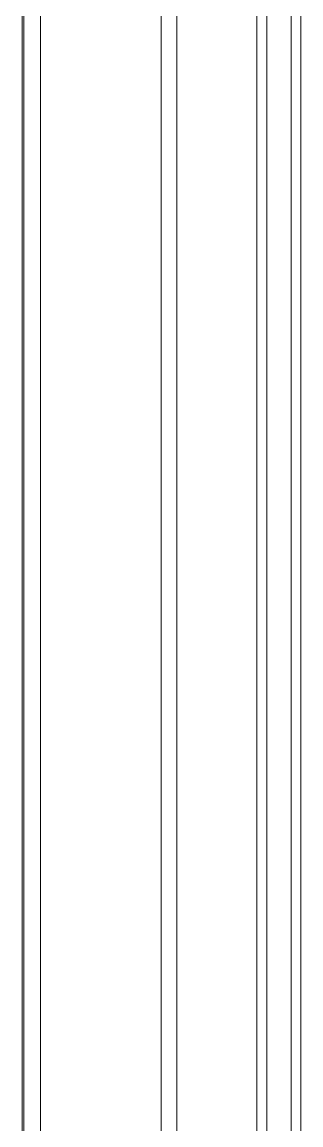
# Model space of a CAD drawing. Header units: millimetres. Extents: x 33157 to 59611, y -29750 to 1750.
# Drawn here: x 53798.62 to 53804.32, y -3656.59 to -3634.08 of the extents above; entities that cross this region are included whole.
import ezdxf

# ---------------------------------------------------------------- set-up
doc = ezdxf.new("R2010")
doc.units = ezdxf.units.MM
doc.layers.add('layer 1', color=7, linetype='Continuous', lineweight=18)

msp = doc.modelspace()

# ---------------------------------------------------------------- linework, layer by layer
at = {"layer": 'layer 1', "lineweight": 9}
for p, q in [((53798.62, -3580.831), (53798.62, -3679.331)), ((53798.657, -3581.495), (53798.657, -3678.667)), ((53798.999, -3581.495), (53798.999, -3678.667)), ((53801.466, -3585.811), (53801.466, -3674.35)), ((53801.782, -3585.811), (53801.782, -3674.35)), ((53803.42, -3586.081), (53803.42, -3674.081)), ((53803.62, -3586.081), (53803.62, -3674.081)), ((53804.12, -3586.081), (53804.12, -3674.081)), ((53804.32, -3586.081), (53804.32, -3674.081))]:
    msp.add_line(p, q, dxfattribs=at)

doc.saveas('drawing.dxf')
